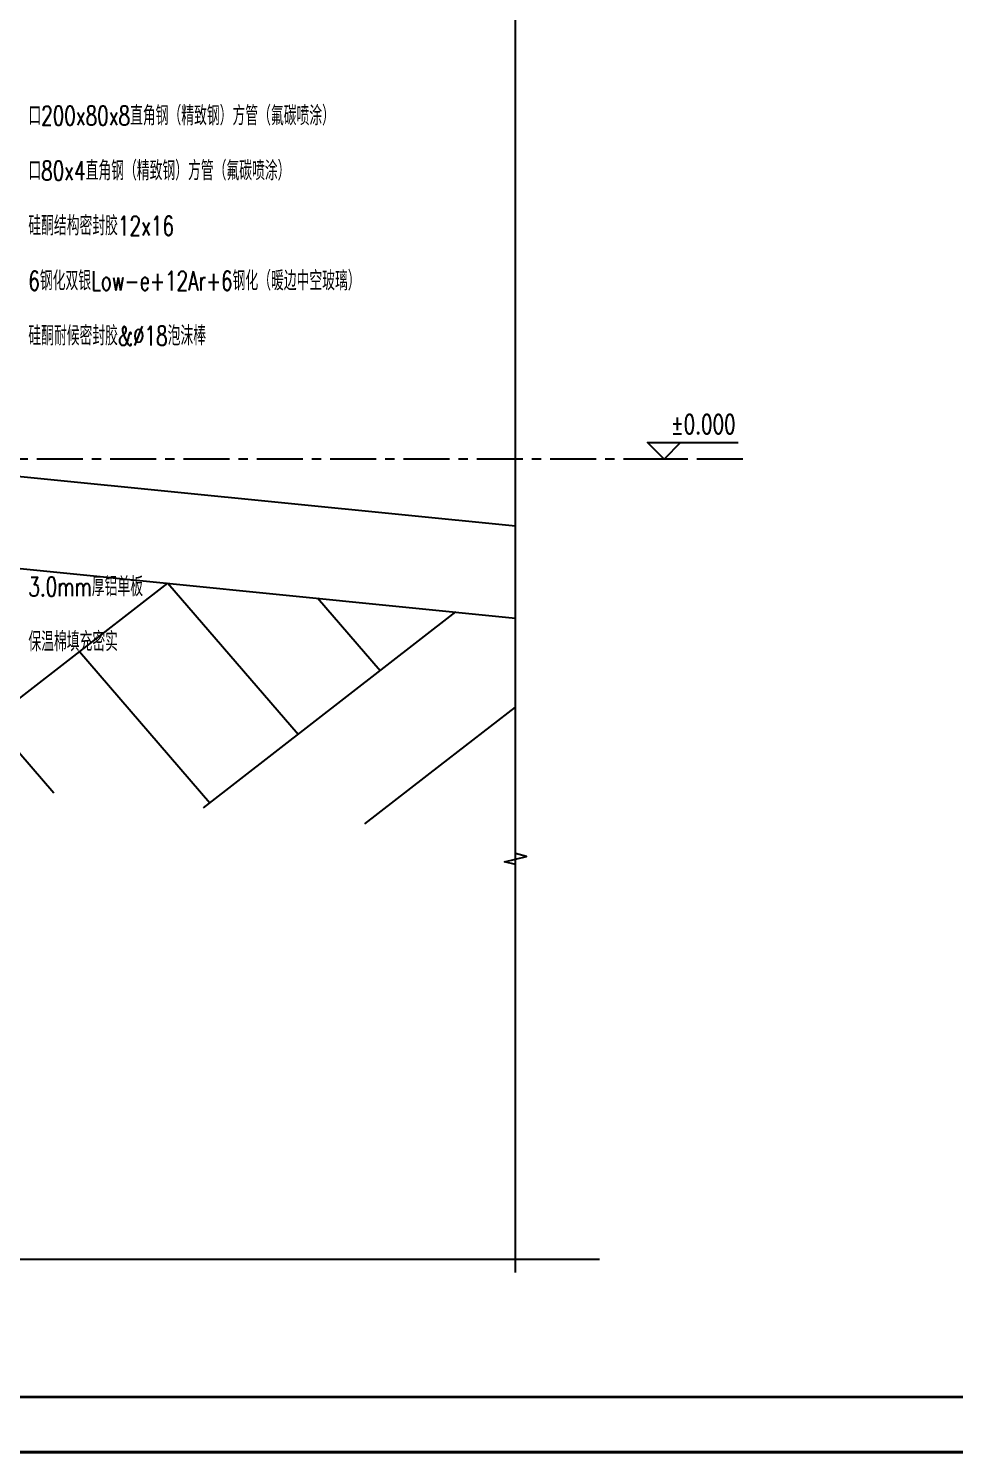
# Model space of a CAD drawing. Extents: x -160106 to 966792, y -663931 to 1550022.
# Drawn here: x -83280 to -82775, y -86826 to -86049 of the extents above; entities that cross this region are included whole.
import ezdxf
from ezdxf.enums import TextEntityAlignment as Align
from ezdxf.xclip import XClip

# ---------------------------------------------------------------- set-up
doc = ezdxf.new("R2010")
doc.units = 0
doc.linetypes.add('ZN-CENTER', pattern=[2, 1.25, -0.25, 0.25, -0.25])
for name, color, linetype in [('!ZN1-文字-7', 7, 'Continuous'), ('!ZN6-轴线-1', 1, 'ZN-CENTER'), ('!ZN7-符号-173', 173, 'Continuous'), ('0-cxFrame', 155, 'Continuous'), ('20剖面图$0$A-HATCH-1', 252, 'Continuous'), ('20剖面图$0$A-HATCH-2', 251, 'Continuous'), ('20剖面图$0$AS-COLN', 6, 'Continuous'), ('20剖面图$0$AS-WALL', 40, 'Continuous'), ('3符号', 173, 'Continuous')]:
    doc.layers.add(name, color=color, linetype=linetype)
doc.layers.add('0-cxText', color=131, linetype='Continuous', lineweight=25)
doc.styles.add('cx_tuming', font='simhei.ttf')
doc.styles.add('cx_tuqian1', font='')
doc.styles.add('ZNTextStyle', font='ROMANS.shx', dxfattribs={"width": 0.7, "bigfont": 'CHINESE.shx'})
doc.styles.add('黑体', font='simhei.ttf', dxfattribs={"height": 12})
doc.styles.get('cx_tuqian1').set_extended_font_data('SimSun')

# ---------------------------------------------------------------- blocks, each defined once
blk = doc.blocks.new('20剖面图$0$$LinePat$素土夯实')
at = {"color": 0}
for p, q in [((0, -210), (210, 0)), ((120, -300), (420, 0)), ((420, 0), (607.5, -187.5)), ((495, -300), (795, 0)), ((615, 0), (705, -90)), ((315, -105), (502.5, -292.5)), ((210, -210), (300, -300)), ((705, -300), (795, -210))]:
    blk.add_line(p, q, dxfattribs=at)
blk = doc.blocks.new('20250825140909')
at = {"layer": '20剖面图$0$AS-WALL', "color": 8}
for points in [[(5347, -300), (800, -300), (-2150.02, -5.12)], [(5347, -350), (797.51, -350), (-2150.02, -55.37)]]:
    blk.add_lwpolyline(points, dxfattribs=at)
at = {"layer": '20剖面图$0$A-HATCH-2', "color": 8, "xscale": 0.42103153353819, "yscale": 0.4, "zscale": 0.4, "rotation": 354.2846860887283}
for p in [(-2200, -50), (-1866.94, -83.33)]:
    blk.add_blockref('20剖面图$0$$LinePat$素土夯实', p, dxfattribs=at)
blk = doc.blocks.new('TK22.A2 L(Dragon)')
at = {"layer": '0-cxFrame', "color": 7, "const_width": 0.5}
blk.add_lwpolyline([(0, 0), (-594, 0), (-594, 420), (0, 420)], close=True, dxfattribs=at)
at = {"layer": '0-cxFrame', "const_width": 0.5}
blk.add_lwpolyline([(-80, 10), (-574, 10), (-574, 410), (-80, 410)], close=True, dxfattribs=at)
at = {"style": '黑体', "flags": 4}
blk.add_attdef('图幅', text='', height=3.3, dxfattribs=at).set_placement((-40, 3), align=Align.RIGHT)
at = {"layer": '0-cxText', "flags": 4}
for tag, height, style, p in [('建设单位', 3.5, 'cx_tuming', (-45, 240)), ('项目名称', 3.5, 'cx_tuming', (-45, 210)), ('子项名称', 3.5, 'cx_tuming', (-45, 180)), ('工程编号', 3.3, 'cx_tuqian1', (-35, 165)), ('图名1', 3.5, 'cx_tuming', (-45, 87)), ('图名2', 3.5, 'cx_tuming', (-45, 79)), ('图名3', 3.5, 'cx_tuming', (-45, 71)), ('出图日期', 3.3, 'cx_tuqian1', (-39, 60)), ('专业', 3.3, 'cx_tuqian1', (-55, 52)), ('图号', 3.3, 'cx_tuqian1', (-55, 44)), ('版次', 3.3, 'cx_tuqian1', (-20, 44))]:
    blk.add_attdef(tag, text='', height=height, dxfattribs=dict(at, style=style)).set_placement(p, align=Align.MIDDLE)
at = {"layer": 'Defpoints', "color": 6, "flags": 4}
for tag, height, style, p in [('tufu', 3.3, '黑体', (-12, 12)), ('dwfname', 4, 'cx_tuqian1', (-80, 3))]:
    blk.add_attdef(tag, text='', height=height, dxfattribs=dict(at, style=style)).set_placement(p, align=Align.RIGHT)
blk = doc.blocks.new('20250828132035')
at = {"layer": '20剖面图$0$A-HATCH-1'}
h = blk.add_hatch(dxfattribs=at)
h.set_pattern_fill('混凝土', color=256, scale=50)
h.set_pattern_definition([(50, (1654310.4, -568157.45), (358.63009, -31.376067), [37.5, -412.5]), (355, (1654310.4, -568157.45), (-69.37567, 376.09607), [30, -330]), (100.4514, (1654340.3, -568160.07), (289.25469, 344.71977), [31.870095, -350.571056]), (46.1842, (1654310.4, -568057.45), (533.62052, -82.75951), [56.25, -618.75]), (96.6356, (1654354.87, -568064.35), (467.33135, 487.05894), [47.80514, -525.8565]), (351.1842, (1654310.4, -568057.45), (467.33097, 487.0593), [45, -495]), (21, (1654360.4, -568082.45), (298.453526, -201.309445), [37.5, -412.5]), (326, (1654360.4, -568082.45), (121.657666, 362.57502), [30, -330]), (71.4514, (1654385.27, -568099.23), (420.111314, 161.26525), [31.870095, -350.571056]), (37.5, (1654310.4, -568157.45), (6.079928, 166.446927), [0, -326, 0, -335, 0, -331.25]), (7.5, (1654310.4, -568157.45), (131.534769, 197.205856), [0, -191, 0, -318.5, 0, -126.25]), (327.5, (1654198.9, -568157.45), (266.911218, -11.277436), [0, -125, 0, -390, 0, -517.5]), (317.5, (1654148.9, -568157.45), (291.593085, 50.05249), [0, -162.5, 0, -259, 0, -367.5])])
h.paths.add_polyline_path([(-15000, -200), (0, -200), (0, 0), (-15000, 0)])
at = {"layer": '20剖面图$0$AS-COLN'}
blk.add_lwpolyline([(-15300, -200), (0, -200), (0, 0), (-15300, 0)], dxfattribs=at)
blk = doc.blocks.new('Zsymbol-Level')
at = {"ltscale": 10}
blk.add_line((3.48, 0), (-6.85, 0), dxfattribs=at)
blk.add_lwpolyline([(3, 3), (0, 0), (-3, 3), (13.45, 3)])
at = {"color": 0, "style": 'ZNTextStyle', "width": 0.7, "flags": 8}
blk.add_attdef('标高', text='', height=3.5, dxfattribs=at).set_placement((7.12, 6.31), align=Align.MIDDLE_CENTER)
blk.add_attdef('楼层号', text='', height=3.5, dxfattribs=at).set_placement((21.35, 6.29), align=Align.MIDDLE)

msp = doc.modelspace()

# ---------------------------------------------------------------- block references
at = {"layer": '!ZN7-符号-173', "color": 7, "ltscale": 70}
ref = msp.add_blockref('Zsymbol-Level', (-82933.1, -86283.69), dxfattribs=dict(at, xscale=3, yscale=3, zscale=3))
ref.add_attrib('标高', '±0.000', dxfattribs={"layer": '0', "color": 0, "height": 10.5, "style": 'ZNTextStyle', "width": 0.7}).set_placement((-82911.74, -86264.76), align=Align.MIDDLE_CENTER)
at = {"ltscale": 50}
ref = msp.add_blockref('20250828132035', (-80273.87, -86085.54), dxfattribs=at)
XClip(ref).set_block_clipping_path([(-96.7647989804, -640.091455574), (814.8825443383, 367.4414649424)])
at = {"ltscale": 1000}
ref = msp.add_blockref('20250825140909', (-81179.72, -86283.69), dxfattribs=at)
XClip(ref).set_block_clipping_path([(-2707.7881722579, -436.3260459442), (-1834.5205129444, 518.5130934831)])

# ---------------------------------------------------------------- next in the draw order: linework, layer by layer
at = {"layer": '!ZN6-轴线-1', "linetype": 'ZN-CENTER', "ltscale": 20}
msp.add_line((-82890.2, -86283.69), (-83986.81, -86283.69), dxfattribs=at)
at = {"layer": '3符号'}
for points in [[(-83014.24, -86727.21), (-83014.24, -86504.85), (-83020.24, -86503.35), (-83008.24, -86500.35), (-83014.24, -86498.85), (-83014.24, -86276.49)], [(-83894.71, -86720.01), (-83434.58, -86720.01), (-83433.08, -86714.01), (-83430.08, -86726.01), (-83428.58, -86720.01), (-82968.44, -86720.01)]]:
    msp.add_lwpolyline(points, dxfattribs=at)

# ---------------------------------------------------------------- next in the draw order: block references
at = {"layer": '0-cxFrame', "xscale": 3, "yscale": 3, "zscale": 3}
msp.add_blockref('TK22.A2 L(Dragon)', (-82496.94, -86825.19), dxfattribs=at)

# ---------------------------------------------------------------- next in the draw order: texts
at = {"layer": '!ZN1-文字-7', "ltscale": 20, "style": 'ZNTextStyle', "width": 0.7}
for s, p in [('口200x80x8直角钢（精致钢）方管（氟碳喷涂）', (-83279.87, -86096.49)), ('口80x4直角钢（精致钢）方管（氟碳喷涂）', (-83279.87, -86126.49)), ('硅酮结构密封胶12x16', (-83279.87, -86156.49)), ('6钢化双银Low-e+12Ar+6钢化（暖边中空玻璃）', (-83279.87, -86186.49)), ('硅酮耐候密封胶&%%C18泡沫棒', (-83279.87, -86216.49)), ('3.0mm厚铝单板', (-83279.87, -86353.28)), ('保温棉填充密实', (-83279.87, -86383.28))]:
    msp.add_text(s, height=10.5, dxfattribs=at).set_placement(p, align=Align.MIDDLE_LEFT)

doc.saveas('drawing.dxf')
